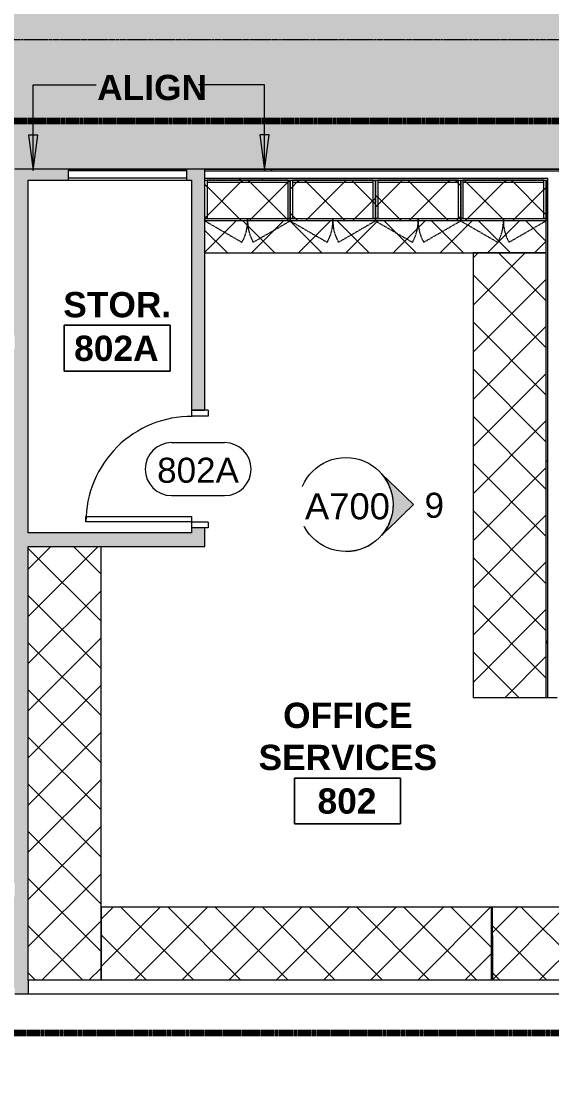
# Model space of a CAD drawing. Header units: inches. Extents: x -203 to 2905, y -968 to 768.
# Drawn here: x 769.1 to 949.1, y 36.2 to 400.8 of the extents above; entities that cross this region are included whole.
import ezdxf

# ---------------------------------------------------------------- set-up
doc = ezdxf.new("R2010")
doc.units = ezdxf.units.IN
doc.header["$MEASUREMENT"] = 0
for name, pattern in [('Dash Dot 3_16_', [0.3125, 0.1875, -0.0625, 0, -0.0625]), ('Dash_2_', [0.25, 0.125, -0.125]), ('Grid Line 1_2_', [0.875, 0.5, -0.125, 0.125, -0.125]), ('Hidden', [0.28125, 0.1875, -0.09375]), ('Hidden 1_8_', [0.1875, 0.125, -0.0625])]:
    doc.linetypes.add(name, pattern=pattern)
for name, color, linetype, lineweight in [('A-ANNO-SYMB', 150, 'Continuous', 9), ('A-AREA-IDEN', 2, 'Continuous', 9), ('A-DETL-GENF', 92, 'Continuous', 9), ('A-DETL-HDLN', 90, 'Hidden 1_8_', 9), ('A-DETL-THIN', 151, 'Continuous', 9), ('A-DOOR', 31, 'Continuous', 13), ('A-DOOR-FRAM', 31, 'Continuous', 20), ('A-DOOR-IDEN', 31, 'Continuous', 9), ('A-WALL', 113, 'Continuous', 13), ('A-WALL-PATT', 111, 'Continuous', 13), ('G-ANNO-SYMB', 111, 'Continuous', 9), ('G-ANNO-TEXT', 231, 'Continuous', 9), ('I-WALL', 2, 'Continuous', 13), ('Q-CASE', 31, 'Continuous', 13), ('Q-CASE-HDLN', 31, 'Dash_2_', 9), ('S-GRID', 1, 'Continuous', 9)]:
    doc.layers.add(name, color=color, linetype=linetype, lineweight=lineweight)
doc.styles.add('Arial', font='arial.ttf', dxfattribs={"height": 8.851796})
doc.styles.add('Swis721 Lt BT_1', font='swissl.ttf', dxfattribs={"height": 8.514638})
doc.styles.add('Swis721 Lt BT_B', font='', dxfattribs={"height": 8.583975})
doc.styles.get('Swis721 Lt BT_B').set_extended_font_data('Swis721 Lt BT', bold=True)
pattern_1 = [(0, (0, 0), (30.72, 7.68), [1.267, -21.773, 1.267, -21.773, -122.88]), (0, (0, 0), (30.72, 7.68), [-46.08, 1.267, -44.813, 1.267, -21.773, -53.76]), (0, (0, 0), (30.72, 7.68), [-115.2, 1.267, -14.093, 1.267, -37.133]), (120, (11.52, 3.84), (-22.011075, 22.7643), [1.267, -21.773, 1.267, -21.773, -122.88]), (120, (11.52, 3.84), (-22.011075, 22.7643), [-46.08, 1.267, -44.813, 1.267, -21.773, -53.76]), (120, (11.52, 3.84), (-22.011075, 22.7643), [-115.2, 1.267, -14.093, 1.267, -37.133]), (240, (15.36, 19.2), (-8.708925, -30.4443), [1.267, -21.773, 1.267, -21.773, -122.88]), (240, (15.36, 19.2), (-8.708925, -30.4443), [-46.08, 1.267, -44.813, 1.267, -21.773, -53.76]), (240, (15.36, 19.2), (-8.708925, -30.4443), [-115.2, 1.267, -14.093, 1.267, -37.133])]
pattern_2 = [(45, (-829.427, -349.28), (-8.01223, 8.01223), []), (135, (-829.427, -349.28), (-8.01223, -8.01223), [])]
pattern_3 = [(45, (-858.38, -349.28), (-8.01223, 8.01223), []), (135, (-858.38, -349.28), (-8.01223, -8.01223), [])]
pattern_4 = [(45, (-887.333, -349.28), (-8.01223, 8.01223), []), (135, (-887.333, -349.28), (-8.01223, -8.01223), [])]
pattern_5 = [(45, (-916.285, -349.28), (-8.01223, 8.01223), []), (135, (-916.285, -349.28), (-8.01223, -8.01223), [])]

# ---------------------------------------------------------------- blocks, each defined once
blk = doc.blocks.new('Single Flush - SOLIDFLUSH_ALUM_No Lites-5618896-LEVEL 8 CONSTRUCTION PLAN')
at = {"layer": 'A-DOOR', "lineweight": 20}
for p, q in [((16.15625, -2.3125), (17.90625, -2.3125)), ((16.15625, -38.125), (16.15625, -2.3125)), ((17.90625, -2.3125), (17.90625, -38.125)), ((17.90625, -38.125), (16.15625, -38.125))]:
    blk.add_line(p, q, dxfattribs=at)
at = {"layer": 'A-DOOR', "lineweight": 9}
blk.add_arc((17.90625, -2.3125), 35.8125, 179.5, 270, dxfattribs=at)
at = {"layer": 'A-DOOR-FRAM'}
for p, q in [((-20, 3.4375), (-20, -2.3125)), ((-20, 3.4375), (-18, 3.4375)), ((-18, 3.4375), (-18, -2.3125)), ((18.000004, 3.4375), (18.000004, -2.3125)), ((18.000004, 3.4375), (20.000004, 3.4375)), ((20.000004, 3.4375), (20.000004, -2.3125)), ((-20, -2.3125), (-18, -2.3125)), ((18.000004, -2.3125), (20.000004, -2.3125))]:
    blk.add_line(p, q, dxfattribs=at)
blk = doc.blocks.new('CW Benchtop_Casework - 30_h x24_75_d-5517126-LEVEL 8 CONSTRUCTION PLAN')
at = {"layer": 'Q-CASE', "lineweight": 9}
h = blk.add_hatch(dxfattribs=at)
h.set_pattern_fill('FP_14', color=256, style=0, pattern_type=2)
h.set_pattern_definition([(315, (-171.1, 947.233), (8.01223, 8.01223), []), (45, (-171.1, 947.233), (-8.01223, 8.01223), [])])
h.paths.add_polyline_path([(0, 18.62), (0.01, 0), (151.07, 0), (151.07, 24.75), (0, 24.75)], flags=0)
for p, q in [((151.07, 24.75), (0, 24.75)), ((0, 24.75), (0, 0)), ((151.07, 0), (151.07, 24.75))]:
    blk.add_line(p, q, dxfattribs=at)
blk = doc.blocks.new('CW Benchtop - 35_75_d x1_25_ x30_h-5262338-LEVEL 8 CONSTRUCTION PLAN')
at = {"layer": 'Q-CASE', "lineweight": 9}
h = blk.add_hatch(dxfattribs=at)
h.set_pattern_fill('FP_15', color=256, style=0, pattern_type=2)
h.set_pattern_definition([(45, (-831.423, -346.918), (-8.01223, 8.01223), []), (135, (-831.423, -346.918), (-8.01223, -8.01223), [])])
h.paths.add_polyline_path([(101.33, -24.75), (115.81, -24.75), (115.81, -13.88), (0, -13.88), (0, -24.75), (91.06, -24.75)], flags=0)
blk.add_line((0, -24.75), (115.81, -24.75), dxfattribs=at)
blk.add_line((0, -24.75), (115.81, -24.75), dxfattribs=at)
blk = doc.blocks.new('CW Benchtop - 35_75_d x1_5_ x36-5718560-LEVEL 8 CONSTRUCTION PLAN')
at = {"layer": 'Q-CASE', "lineweight": 9}
h = blk.add_hatch(dxfattribs=at)
h.set_pattern_fill('FP_18', color=256, style=0, pattern_type=2)
h.set_pattern_definition([(45, (-928.61, -99.855), (-8.01223, 8.01223), []), (135, (-928.61, -99.855), (-8.01223, -8.01223), [])])
h.paths.add_polyline_path([(59.03, -24.75), (95.03, -24.75), (95.03, -23), (131.03, -23), (131.03, -24.75), (154.5, -24.75), (154.5, 0), (0, 0), (0, -24.75), (23.03, -24.75), (23.03, -23), (59.03, -23), (59.03, -24.33)], flags=0)
for p, q in [((154.5, 0), (0, 0)), ((0, 0), (0, -24.75)), ((154.5, 0), (0, 0)), ((0, 0), (0, -24.75)), ((154.5, -24.75), (154.5, 0)), ((154.5, -24.75), (154.5, 0)), ((59.03, -24.75), (95.03, -24.75)), ((59.03, -24.75), (95.03, -24.75))]:
    blk.add_line(p, q, dxfattribs=at)
blk = doc.blocks.new('CW Benchtop_Casework - 30_h x24_75_d 2-5667703-LEVEL 8 CONSTRUCTION PLAN')
at = {"layer": 'Q-CASE', "lineweight": 9}
h = blk.add_hatch(dxfattribs=at)
h.set_pattern_fill('FP_22', color=256, style=0, pattern_type=2)
h.set_pattern_definition([(225, (929.11, 75.105), (8.01223, -8.01223), []), (315, (929.11, 75.105), (8.01223, 8.01223), [])])
h.paths.add_polyline_path([(132.94, 0), (0.5, 0), (0.5, -24.75), (132.94, -24.75), (132.94, -2.76)], flags=0)
for p, q in [((0, 0), (0, -24.75)), ((132.94, -24.75), (132.94, 0)), ((0, -24.75), (132.94, -24.75))]:
    blk.add_line(p, q, dxfattribs=at)
blk = doc.blocks.new('CW Benchtop_Casework - 30_h x24_75_d 2-5670130-LEVEL 8 CONSTRUCTION PLAN')
at = {"layer": 'Q-CASE', "lineweight": 9}
h = blk.add_hatch(dxfattribs=at)
h.set_pattern_fill('FP_23', color=256, style=0, pattern_type=2)
h.set_pattern_definition([(135, (222.432, -771.423), (-8.01223, -8.01223), []), (225, (222.432, -771.423), (8.01223, -8.01223), [])])
h.paths.add_polyline_path([(147.33, 0), (147.33, 24.75), (0, 24.75), (0, 0), (144.57, 0)], flags=0)
blk.add_line((147.33, 24.75), (0, 24.75), dxfattribs=at)
blk = doc.blocks.new('CW Cupbd Ohead - 23_5_h x 13 7_8_d - 2 Doors - 1 Shelf-5625443-LEVEL 8 CONSTRUCTION PLAN')
at = {"layer": 'Q-CASE', "lineweight": 9}
h = blk.add_hatch(dxfattribs=at)
h.set_pattern_fill('FP_32', color=256, style=0, pattern_type=2)
h.set_pattern_definition(pattern_2)
h.paths.add_polyline_path([(2.75, -15.45), (2.75, -2.36), (2, -2.36), (2, -15.45)], flags=0)
h = blk.add_hatch(dxfattribs=at)
h.set_pattern_fill('FP_32', color=256, style=0, pattern_type=2)
h.set_pattern_definition(pattern_2)
h.paths.add_polyline_path([(30.2, -3.11), (30.2, -2.36), (2.75, -2.36), (2.75, -3.11)], flags=0)
h = blk.add_hatch(dxfattribs=at)
h.set_pattern_fill('FP_32', color=256, style=0, pattern_type=2)
h.set_pattern_definition(pattern_2)
h.paths.add_polyline_path([(16.47, -15.45), (30.2, -15.45), (30.2, -3.11), (2.75, -3.11), (2.75, -15.45)], flags=0)
h = blk.add_hatch(dxfattribs=at)
h.set_pattern_fill('FP_32', color=256, style=0, pattern_type=2)
h.set_pattern_definition(pattern_2)
h.paths.add_polyline_path([(30.95, -15.45), (30.95, -2.36), (30.2, -2.36), (30.2, -15.45)], flags=0)
h = blk.add_hatch(dxfattribs=at)
h.set_pattern_fill('FP_32', color=256, style=0, pattern_type=2)
h.set_pattern_definition(pattern_2)
h.paths.add_polyline_path([(16.47, -16.24), (16.47, -15.45), (2, -15.45), (2, -16.24), (2.75, -16.24)], flags=0)
h = blk.add_hatch(dxfattribs=at)
h.set_pattern_fill('FP_32', color=256, style=0, pattern_type=2)
h.set_pattern_definition(pattern_2)
h.paths.add_polyline_path([(30.2, -16.24), (30.95, -16.24), (30.95, -15.45), (16.47, -15.45), (16.47, -16.24)], flags=0)
for p, q in [((2, -2.36), (2.75, -2.36)), ((2, -15.45), (2, -2.36)), ((2.75, -2.36), (2.75, -15.45)), ((30.2, -2.36), (2.75, -2.36)), ((2.75, -3.11), (30.2, -3.11)), ((30.2, -2.36), (30.95, -2.36)), ((30.2, -15.45), (30.2, -2.36)), ((30.95, -15.45), (30.95, -2.36)), ((2, -15.45), (16.47, -15.45)), ((2, -15.45), (2, -16.24)), ((2.75, -15.45), (2, -15.45)), ((16.47, -16.24), (2, -16.24)), ((16.47, -16.24), (16.47, -15.45)), ((16.47, -15.45), (30.95, -15.45)), ((16.47, -15.45), (16.47, -16.24)), ((30.95, -16.24), (16.47, -16.24)), ((30.95, -15.45), (30.2, -15.45)), ((30.95, -16.24), (30.95, -15.45))]:
    blk.add_line(p, q, dxfattribs=at)
at = {"layer": 'Q-CASE', "linetype": 'Hidden', "lineweight": 9}
for p, q in [((2, -16.24), (14.53, -23.48)), ((30.95, -16.24), (18.41, -23.48))]:
    blk.add_line(p, q, dxfattribs=at)
for centre, start, end in [((2, -16.24), 330, 0.5), ((30.95, -16.24), 179.5, 210)]:
    blk.add_arc(centre, 14.48, start, end, dxfattribs=at)
at = {"layer": 'Q-CASE-HDLN'}
for p, q in [((2, -16.24), (2, -2.36)), ((2, -2.36), (30.95, -2.36)), ((30.95, -2.36), (30.95, -16.24)), ((30.95, -16.24), (2, -16.24))]:
    blk.add_line(p, q, dxfattribs=at)
blk = doc.blocks.new('CW Cupbd Ohead - 23_5_h x 13 7_8_d - 2 Doors - 1 Shelf-V30-LEVEL 8 CONSTRUCTION PLAN')
at = {"layer": 'Q-CASE', "lineweight": 9}
h = blk.add_hatch(dxfattribs=at)
h.set_pattern_fill('FP_33', color=256, style=0, pattern_type=2)
h.set_pattern_definition(pattern_3)
h.paths.add_polyline_path([(2.75, -15.45), (2.75, -2.36), (2, -2.36), (2, -15.45)], flags=0)
h = blk.add_hatch(dxfattribs=at)
h.set_pattern_fill('FP_33', color=256, style=0, pattern_type=2)
h.set_pattern_definition(pattern_3)
h.paths.add_polyline_path([(30.2, -3.11), (30.2, -2.36), (2.75, -2.36), (2.75, -3.11)], flags=0)
h = blk.add_hatch(dxfattribs=at)
h.set_pattern_fill('FP_33', color=256, style=0, pattern_type=2)
h.set_pattern_definition(pattern_3)
h.paths.add_polyline_path([(16.47, -15.45), (30.2, -15.45), (30.2, -3.11), (2.75, -3.11), (2.75, -15.45)], flags=0)
h = blk.add_hatch(dxfattribs=at)
h.set_pattern_fill('FP_33', color=256, style=0, pattern_type=2)
h.set_pattern_definition(pattern_3)
h.paths.add_polyline_path([(30.95, -15.45), (30.95, -2.36), (30.2, -2.36), (30.2, -15.45)], flags=0)
h = blk.add_hatch(dxfattribs=at)
h.set_pattern_fill('FP_33', color=256, style=0, pattern_type=2)
h.set_pattern_definition(pattern_3)
h.paths.add_polyline_path([(2, -16.24), (16.47, -16.24), (16.47, -15.45), (2, -15.45)], flags=0)
h = blk.add_hatch(dxfattribs=at)
h.set_pattern_fill('FP_33', color=256, style=0, pattern_type=2)
h.set_pattern_definition(pattern_3)
h.paths.add_polyline_path([(30.95, -16.24), (30.95, -15.45), (16.47, -15.45), (16.47, -16.24), (30.2, -16.24)], flags=0)
for p, q in [((2, -2.36), (2.75, -2.36)), ((2, -15.45), (2, -2.36)), ((2.75, -2.36), (2.75, -15.45)), ((30.2, -2.36), (2.75, -2.36)), ((2.75, -3.11), (30.2, -3.11)), ((30.2, -2.36), (30.95, -2.36)), ((30.2, -15.45), (30.2, -2.36)), ((30.95, -15.45), (30.95, -2.36)), ((2, -15.45), (16.47, -15.45)), ((2, -15.45), (2, -16.24)), ((2.75, -15.45), (2, -15.45)), ((16.47, -16.24), (2, -16.24)), ((16.47, -16.24), (16.47, -15.45)), ((16.47, -15.45), (30.95, -15.45)), ((16.47, -15.45), (16.47, -16.24)), ((30.95, -16.24), (16.47, -16.24)), ((30.95, -15.45), (30.2, -15.45)), ((30.95, -16.24), (30.95, -15.45))]:
    blk.add_line(p, q, dxfattribs=at)
at = {"layer": 'Q-CASE', "linetype": 'Hidden', "lineweight": 9}
for p, q in [((2, -16.24), (14.53, -23.48)), ((30.95, -16.24), (18.41, -23.48))]:
    blk.add_line(p, q, dxfattribs=at)
for centre, start, end in [((2, -16.24), 330, 0.5), ((30.95, -16.24), 179.5, 210)]:
    blk.add_arc(centre, 14.48, start, end, dxfattribs=at)
at = {"layer": 'Q-CASE-HDLN'}
for p, q in [((2, -16.24), (2, -2.36)), ((2, -2.36), (30.95, -2.36)), ((30.95, -2.36), (30.95, -16.24)), ((30.95, -16.24), (2, -16.24))]:
    blk.add_line(p, q, dxfattribs=at)
blk = doc.blocks.new('CW Cupbd Ohead - 23_5_h x 13 7_8_d - 2 Doors - 1 Shelf-V31-LEVEL 8 CONSTRUCTION PLAN')
at = {"layer": 'Q-CASE', "lineweight": 9}
h = blk.add_hatch(dxfattribs=at)
h.set_pattern_fill('FP_34', color=256, style=0, pattern_type=2)
h.set_pattern_definition(pattern_4)
h.paths.add_polyline_path([(2.75, -15.45), (2.75, -2.36), (2, -2.36), (2, -15.45)], flags=0)
h = blk.add_hatch(dxfattribs=at)
h.set_pattern_fill('FP_34', color=256, style=0, pattern_type=2)
h.set_pattern_definition(pattern_4)
h.paths.add_polyline_path([(6.96, -3.11), (30.2, -3.11), (30.2, -2.36), (2.75, -2.36), (2.75, -3.11)], flags=0)
h = blk.add_hatch(dxfattribs=at)
h.set_pattern_fill('FP_34', color=256, style=0, pattern_type=2)
h.set_pattern_definition(pattern_4)
h.paths.add_polyline_path([(16.47, -15.45), (30.2, -15.45), (30.2, -3.11), (2.75, -3.11), (2.75, -15.45), (6.96, -15.45)], flags=0)
h = blk.add_hatch(dxfattribs=at)
h.set_pattern_fill('FP_34', color=256, style=0, pattern_type=2)
h.set_pattern_definition(pattern_4)
h.paths.add_polyline_path([(30.95, -15.45), (30.95, -2.36), (30.2, -2.36), (30.2, -15.45)], flags=0)
h = blk.add_hatch(dxfattribs=at)
h.set_pattern_fill('FP_34', color=256, style=0, pattern_type=2)
h.set_pattern_definition(pattern_4)
h.paths.add_polyline_path([(2, -16.24), (16.47, -16.24), (16.47, -15.45), (2, -15.45)], flags=0)
h = blk.add_hatch(dxfattribs=at)
h.set_pattern_fill('FP_34', color=256, style=0, pattern_type=2)
h.set_pattern_definition(pattern_4)
h.paths.add_polyline_path([(30.95, -16.24), (30.95, -15.45), (16.47, -15.45), (16.47, -16.24), (30.2, -16.24)], flags=0)
for p, q in [((2, -2.36), (2.75, -2.36)), ((2, -15.45), (2, -2.36)), ((2.75, -2.36), (2.75, -15.45)), ((30.2, -2.36), (2.75, -2.36)), ((2.75, -3.11), (30.2, -3.11)), ((30.2, -2.36), (30.95, -2.36)), ((30.2, -15.45), (30.2, -2.36)), ((30.95, -15.45), (30.95, -2.36)), ((2, -15.45), (16.47, -15.45)), ((2, -15.45), (2, -16.24)), ((2.75, -15.45), (2, -15.45)), ((16.47, -16.24), (2, -16.24)), ((16.47, -16.24), (16.47, -15.45)), ((16.47, -15.45), (30.95, -15.45)), ((16.47, -15.45), (16.47, -16.24)), ((30.95, -16.24), (16.47, -16.24)), ((30.95, -15.45), (30.2, -15.45)), ((30.95, -16.24), (30.95, -15.45))]:
    blk.add_line(p, q, dxfattribs=at)
at = {"layer": 'Q-CASE', "linetype": 'Hidden', "lineweight": 9}
for p, q in [((2, -16.24), (14.53, -23.48)), ((30.95, -16.24), (18.41, -23.48))]:
    blk.add_line(p, q, dxfattribs=at)
for centre, start, end in [((2, -16.24), 330, 0.5), ((30.95, -16.24), 179.5, 210)]:
    blk.add_arc(centre, 14.48, start, end, dxfattribs=at)
at = {"layer": 'Q-CASE-HDLN'}
for p, q in [((2, -16.24), (2, -2.36)), ((2, -2.36), (30.95, -2.36)), ((30.95, -2.36), (30.95, -16.24)), ((30.95, -16.24), (2, -16.24))]:
    blk.add_line(p, q, dxfattribs=at)
blk = doc.blocks.new('CW Cupbd Ohead - 23_5_h x 13 7_8_d - 2 Doors - 1 Shelf-V32-LEVEL 8 CONSTRUCTION PLAN')
at = {"layer": 'Q-CASE', "lineweight": 9}
h = blk.add_hatch(dxfattribs=at)
h.set_pattern_fill('FP_35', color=256, style=0, pattern_type=2)
h.set_pattern_definition(pattern_5)
h.paths.add_polyline_path([(2.75, -15.45), (2.75, -2.36), (2, -2.36), (2, -15.45)], flags=0)
h = blk.add_hatch(dxfattribs=at)
h.set_pattern_fill('FP_35', color=256, style=0, pattern_type=2)
h.set_pattern_definition(pattern_5)
h.paths.add_polyline_path([(6.2, -3.11), (30.2, -3.11), (30.2, -2.36), (2.75, -2.36), (2.75, -3.11)], flags=0)
h = blk.add_hatch(dxfattribs=at)
h.set_pattern_fill('FP_35', color=256, style=0, pattern_type=2)
h.set_pattern_definition(pattern_5)
h.paths.add_polyline_path([(16.47, -15.45), (30.2, -15.45), (30.2, -3.11), (2.75, -3.11), (2.75, -15.45), (6.2, -15.45)], flags=0)
h = blk.add_hatch(dxfattribs=at)
h.set_pattern_fill('FP_35', color=256, style=0, pattern_type=2)
h.set_pattern_definition(pattern_5)
h.paths.add_polyline_path([(30.95, -15.45), (30.95, -2.36), (30.2, -2.36), (30.2, -15.45)], flags=0)
h = blk.add_hatch(dxfattribs=at)
h.set_pattern_fill('FP_35', color=256, style=0, pattern_type=2)
h.set_pattern_definition(pattern_5)
h.paths.add_polyline_path([(2, -16.24), (16.47, -16.24), (16.47, -15.45), (2, -15.45)], flags=0)
h = blk.add_hatch(dxfattribs=at)
h.set_pattern_fill('FP_35', color=256, style=0, pattern_type=2)
h.set_pattern_definition(pattern_5)
h.paths.add_polyline_path([(30.95, -16.24), (30.95, -15.45), (16.47, -15.45), (16.47, -16.24), (30.2, -16.24)], flags=0)
for p, q in [((2, -2.36), (2.75, -2.36)), ((2, -15.45), (2, -2.36)), ((2.75, -2.36), (2.75, -15.45)), ((30.2, -2.36), (2.75, -2.36)), ((2.75, -3.11), (30.2, -3.11)), ((30.2, -2.36), (30.95, -2.36)), ((30.2, -15.45), (30.2, -2.36)), ((30.95, -15.45), (30.95, -2.36)), ((2, -15.45), (16.47, -15.45)), ((2, -15.45), (2, -16.24)), ((2.75, -15.45), (2, -15.45)), ((16.47, -16.24), (2, -16.24)), ((16.47, -16.24), (16.47, -15.45)), ((16.47, -15.45), (30.95, -15.45)), ((16.47, -15.45), (16.47, -16.24)), ((30.95, -16.24), (16.47, -16.24)), ((30.95, -15.45), (30.2, -15.45)), ((30.95, -16.24), (30.95, -15.45))]:
    blk.add_line(p, q, dxfattribs=at)
at = {"layer": 'Q-CASE', "linetype": 'Hidden', "lineweight": 9}
for p, q in [((2, -16.24), (14.53, -23.48)), ((30.95, -16.24), (18.41, -23.48))]:
    blk.add_line(p, q, dxfattribs=at)
for centre, start, end in [((2, -16.24), 330, 0.5), ((30.95, -16.24), 179.5, 210)]:
    blk.add_arc(centre, 14.48, start, end, dxfattribs=at)
at = {"layer": 'Q-CASE-HDLN'}
for p, q in [((2, -16.24), (2, -2.36)), ((2, -2.36), (30.95, -2.36)), ((30.95, -2.36), (30.95, -16.24)), ((30.95, -16.24), (2, -16.24))]:
    blk.add_line(p, q, dxfattribs=at)
blk = doc.blocks.new('Room Tag - Room Name and Number-3379422-LEVEL 8 CONSTRUCTION PLAN')
at = {"layer": 'A-AREA-IDEN'}
for p, q in [((-0.1881, -0.1636), (-0.1881, -0.0018)), ((-0.1881, -0.0018), (0.1869, -0.0018)), ((0.1869, -0.0018), (-0.1881, -0.0018)), ((-0.1881, -0.0018), (-0.1881, -0.1636)), ((0.1869, -0.0018), (0.1869, -0.1636)), ((0.1869, -0.1636), (0.1869, -0.0018)), ((0.1869, -0.1636), (-0.1881, -0.1636)), ((-0.1881, -0.1636), (0.1869, -0.1636))]:
    blk.add_line(p, q, dxfattribs=at)
blk = doc.blocks.new('Elevation - Filled Arrow 2-347888-LEVEL 8 CONSTRUCTION PLAN')
at = {"layer": 'G-ANNO-SYMB'}
blk.add_circle((0, 0), 0.1664, dxfattribs=at)
blk = doc.blocks.new('Door Tag - Door Tag-41184-LEVEL 8 CONSTRUCTION PLAN')
at = {"layer": 'A-DOOR-IDEN'}
for p, q in [((-0.09375, 0.09375), (0.09375, 0.09375)), ((-0.09375, -0.09375), (0.09375, -0.09375))]:
    blk.add_line(p, q, dxfattribs=at)
for centre, start, end in [((-0.09375, 0), 90, 270), ((0.09375, 0), 270, 90)]:
    blk.add_arc(centre, 0.09375, start, end, dxfattribs=at)
blk = doc.blocks.new('Elevation - Filled Arrow-151867-LEVEL 8 CONSTRUCTION PLAN')
at = {"layer": 'G-ANNO-SYMB'}
h = blk.add_hatch(color=256, dxfattribs=at)
edge = h.paths.add_edge_path(flags=0)
edge.add_line((0, 0.2393), (0.1103, 0.1247))
edge.add_arc((-0.0002, -0.0002), 0.1667, 48.498, 130.5571)
edge.add_line((-0.1085, 0.1265), (0, 0.2393))
for p, q in [((0, 0.2393), (-0.1085, 0.1265)), ((-0.1084, 0.1266), (0, 0.2393)), ((0, 0.2393), (-0.1084, 0.1266)), ((0, 0.2393), (0.11, 0.1249)), ((0.1103, 0.1247), (0, 0.2393))]:
    blk.add_line(p, q, dxfattribs=at)
blk.add_arc((-0.0002, -0.0002), 0.1667, 48.498, 130.5571, dxfattribs=at)
blk.add_ellipse((-0.0002, -0.0001), major_axis=(-0.1667, 0), ratio=0.999376, start_param=3.141593, end_param=6.283185, dxfattribs=at)

msp = doc.modelspace()

# ---------------------------------------------------------------- hatches: boundary and pattern name
at = {"layer": 'A-DETL-GENF'}
h = msp.add_hatch(color=9, dxfattribs=at)
h.paths.add_polyline_path([(131.76, -847.99), (290.74, -780.5), (227.71, -632.01), (203.3, -642.37), (194.97, -622.75), (199.23, -620.94), (205.75, -636.3), (297.88, -597.2), (299.68, -601.45), (231.97, -630.2), (295, -778.69), (401.08, -733.65), (338.06, -585.16), (336.5, -585.82), (334.7, -581.57), (419.28, -545.66), (421.09, -549.92), (342.31, -583.36), (405.34, -731.84), (515.31, -685.15), (511.69, -685.15), (511.69, -619.4), (491.89, -619.4), (491.89, -612.4), (492.01, -612.4), (492.01, -532.94), (471.73, -532.94), (471.73, -528.42), (457.91, -534.29), (456.1, -530.03), (470.83, -523.78), (471.73, -525.91), (471.73, -508.94), (495.73, -508.94), (495.73, -510.53), (555.67, -510.53), (555.67, -394.75), (560.67, -394.75), (560.67, -437.31), (560.17, -437.31), (560.17, -441.94), (560.67, -441.94), (560.67, -498.09), (620.88, -498.09), (620.88, -477.65), (625.88, -477.65), (625.88, -500.46), (758.51, -500.46), (758.46, -433.94), (754.23, -433.94), (754.23, -433.44), (758.51, -433.44), (758.51, -376.94), (697.48, -376.94), (697.48, -433.44), (721.73, -433.44), (721.73, -433.94), (693.48, -433.94), (693.48, -433.44), (696.98, -433.43), (696.98, -376.94), (661.48, -376.94), (661.48, -433.44), (660.98, -433.44), (660.98, -376.94), (625.46, -376.94), (625.46, -433.44), (624.19, -433.44), (624.19, -433.94), (625.46, -433.94), (625.46, -441.94), (600.17, -441.94), (600.17, -437.31), (620.83, -437.31), (620.83, -304.37), (601.17, -304.37), (601.17, -299.75), (634.61, -299.75), (634.61, -357.01), (665.48, -357.01), (665.48, -344.95), (665.98, -344.95), (665.98, -357.01), (696.98, -357.01), (696.98, -299.95), (699.23, -299.95), (699.23, -300.45), (697.48, -300.45), (697.48, -357.01), (733.48, -357.01), (733.48, -300.45), (731.73, -300.45), (731.73, -299.95), (757.71, -299.95), (757.71, -300.45), (733.98, -300.45), (733.98, -357.01), (793.96, -357.01), (793.96, -300.45), (790.21, -300.45), (790.21, -299.95), (793.96, -299.95), (793.96, -230.99), (634.98, -230.99), (634.98, -254.99), (560.67, -254.98), (560.67, -299.75), (561.17, -299.75), (561.17, -304.37), (560.67, -304.37), (560.67, -346.75), (555.67, -346.75), (555.67, -249.98), (564.59, -249.98), (564.59, -200.84), (575.84, -200.84), (575.84, -243.74), (630.36, -243.74), (630.36, -224.99), (674.86, -224.99), (674.86, -160.84), (555.74, -160.84), (555.74, 72.48), (430.42, 72.48), (430.42, 109.37), (435.05, 109.37), (435.05, 77.11), (557.42, 77.11), (557.42, 182.43), (528.42, 182.43), (528.42, 187.24), (533.05, 187.24), (533.05, 187.06), (557.42, 187.06), (557.42, 226.43), (533.05, 226.43), (533.05, 226.24), (528.42, 226.24), (528.42, 226.43), (396.05, 226.43), (396.05, 151.06), (436.94, 151.06), (436.94, 146.43), (354.94, 146.43), (354.94, 151.06), (378.94, 151.06), (378.94, 226.43), (229.67, 226.43), (229.67, 187.33), (265.36, 187.33), (265.36, 182.71), (229.67, 182.71), (229.67, 77.11), (354.94, 77.11), (354.94, 109.37), (359.57, 109.37), (359.57, 72.48), (108.25, 72.48), (108.25, 129.02), (112.87, 129.02), (112.87, 77.11), (225.04, 77.11), (225.04, 176.71), (112.87, 176.71), (112.87, 169.02), (108.25, 169.02), (108.25, 181.33), (225.04, 181.33), (225.04, 348.74), (107.25, 348.74), (107.25, 353.37), (229.67, 353.37), (229.67, 231.06), (557.42, 231.06), (557.42, 353.37), (589.73, 353.37), (589.73, 348.74), (562.05, 348.74), (562.05, 231.06), (589.73, 231.06), (589.73, 226.43), (562.05, 226.43), (562.05, 77.11), (590.73, 77.11), (590.73, 72.48), (766.8, 72.48), (766.8, 103.43), (726.05, 103.43), (726.05, 294.15), (766.8, 294.15), (766.8, 350.67), (1166.99, 350.67), (1166.99, 227.06), (1492.42, 227.06), (1492.42, 347.74), (1553.42, 347.74), (1553.42, 351.59), (1718.67, 351.59), (1718.67, 360.59), (1723.3, 360.59), (1723.3, 351.59), (1910.23, 351.59), (1910.23, 580.43), (-120.35, 580.43), (-120.35, 406.96), (48.71, 406.96), (48.71, 428.91), (66.73, 428.91), (66.73, 424.29), (53.33, 424.29), (53.33, 330.65), (48.71, 330.65), (48.71, 402.34), (-120.35, 402.34), (-120.35, 286.96), (48.71, 286.96), (48.71, 290.65), (53.33, 290.65), (53.33, 280.65), (48.71, 280.65), (48.71, 282.34), (-120.35, 282.34), (-120.35, 166.96), (48.71, 166.96), (48.71, 240.65), (53.33, 240.65), (53.33, 160.65), (48.71, 160.65), (48.71, 162.34), (-120.35, 162.34), (-120.35, 0.55), (-80.76, 0.55), (-80.76, -14.04), (48.71, -14.04), (48.71, 120.65), (53.33, 120.65), (53.33, -25.35), (48.71, -25.35), (48.71, -18.66), (-80.76, -18.66), (-80.76, -30.95), (-120.35, -30.95), (-120.35, -193.04), (48.71, -193.04), (48.71, -65.35), (53.33, -65.35), (53.33, -220.93), (67.88, -255.19), (63.62, -257), (48.71, -221.87), (48.71, -197.66), (-120.35, -197.66), (-120.35, -254.17), (-74.95, -361.1), (79.91, -295.37), (79.25, -293.82), (83.5, -292.01), (138.94, -422.62), (134.69, -424.43), (81.71, -299.63), (-73.15, -365.36), (42.29, -637.25), (197.13, -571.52), (169.07, -505.43), (173.33, -503.62), (203.19, -573.97), (182.94, -582.57), (183.6, -584.12), (179.34, -585.93), (178.68, -584.37), (44.1, -641.5), (118.32, -816.32)], flags=0)
h.paths.add_polyline_path([(225.76, -805.76), (216.38, -783.67), (238.47, -774.29), (247.85, -796.38), (227.71, -804.93)], flags=0)
h.paths.add_polyline_path([(446.67, -711.97), (437.29, -689.88), (459.38, -680.5), (468.76, -702.59), (455.33, -708.29)], flags=0)
h.paths.add_polyline_path([(516.31, -684.73), (893.34, -524.65), (963.74, -524.65), (963.74, -523.31), (943.94, -523.31), (943.94, -499.31), (963.74, -499.31), (963.74, -496.94), (968.74, -496.94), (968.74, -456.94), (963.74, -456.94), (963.74, -457.44), (946.48, -457.44), (946.48, -308.86), (799.96, -308.86), (799.96, -363.01), (764.51, -363.01), (764.51, -516.53), (744.73, -516.53), (744.73, -518.83), (942.73, -518.83), (942.73, -523.83), (744.73, -523.83), (744.73, -532.94), (725.26, -532.94), (725.26, -561.42), (744.73, -561.42), (744.73, -585.42), (725.26, -585.42), (725.26, -591.53), (659.62, -619.4), (590.81, -619.4), (590.81, -647.06), (516.73, -647.06), (516.73, -643.56), (587.31, -643.56), (587.31, -619.4), (516.31, -619.4), (516.31, -647.06)], flags=0)
h.paths.add_polyline_path([(658.19, -612.4), (718.26, -586.9), (718.26, -516.53), (499.01, -516.53), (499.01, -612.4), (641.71, -612.4)], flags=0)
h.paths.add_polyline_path([(266.06, -553.39), (246.27, -506.73), (353.03, -461.4), (225.02, -159.89), (118.32, -205.4), (108.68, -182.71), (108.68, -35.66), (108.25, -35.66), (108.25, 5.05), (112.87, 5.05), (112.87, -31.04), (203.26, -31.04), (203.26, 5.05), (260.18, 5.05), (261.13, 4.11), (257.73, 4.11), (257.73, 0.96), (258.26, 0.43), (250.87, 0.43), (250.87, -35.66), (237.05, -35.66), (237.05, -149.24), (363.42, -149.24), (363.42, -0.52), (297.73, -0.52), (297.73, 4.11), (495.73, 4.11), (495.73, -81.52), (491.11, -81.52), (491.11, -0.52), (368.05, -0.52), (368.05, -149.24), (491.11, -149.24), (491.11, -121.52), (495.73, -121.52), (495.73, -271.65), (491.11, -271.65), (491.11, -229.94), (467.11, -229.94), (467.11, -196.21), (491.11, -196.21), (491.11, -153.87), (237.05, -153.87), (237.05, -179.26), (294.82, -315.34), (491.11, -315.34), (491.11, -311.65), (495.73, -311.65), (495.73, -455.18), (418.47, -487.97), (416.67, -483.71), (491.11, -452.12), (491.11, -319.96), (296.78, -319.96), (374, -501.83), (379.85, -499.34), (381.65, -503.6), (372.58, -507.45), (361.98, -482.48), (304.78, -506.77), (315.23, -531.4), (266.31, -553.28)], flags=0)
h.paths.add_polyline_path([(266.31, -548.22), (309.2, -529.03), (293.38, -491.75), (250.13, -510.11), (250.18, -510.21), (271.83, -501.02), (281.21, -523.11), (259.56, -532.3), (266.06, -547.64)], flags=0)
h.paths.add_polyline_path([(3.31, -538.98), (3.31, -538.98), (-6.07, -516.89), (16.02, -507.51), (25.4, -529.6), (5.12, -538.21)], flags=0)
h.paths.add_polyline_path([(27.39, -520.28), (25.5, -516.06), (150.98, -462.8), (150.32, -461.25), (154.57, -459.44), (157.7, -466.8), (153.44, -468.61), (152.78, -467.06), (30.58, -518.93)], flags=0)
h.paths.add_polyline_path([(744.73, -510.53), (758.51, -510.53), (758.51, -505.09), (560.67, -505.09), (560.67, -510.53), (720.73, -510.53), (720.73, -508.94), (744.73, -508.94)], flags=0)
h.paths.add_polyline_path([(302.97, -502.51), (360.17, -478.23), (354.84, -465.66), (297.64, -489.95), (302.68, -501.83)], flags=0)
h.paths.add_polyline_path([(951.48, -452.44), (963.74, -452.44), (963.74, -308.86), (951.48, -308.86), (951.48, -365.18)], flags=0)
h.paths.add_polyline_path([(660.98, -433.94), (656.69, -433.94), (656.69, -433.44), (660.98, -433.44)], flags=0)
h.paths.add_polyline_path([(661.48, -370.94), (758.51, -370.94), (758.51, -363.01), (625.46, -363.01), (625.46, -370.94), (660.98, -370.94)], flags=0)
h.paths.add_polyline_path([(626.43, -357.01), (631.11, -357.01), (631.11, -304.37), (625.46, -304.37), (625.46, -357.01)], flags=0)
h.paths.add_polyline_path([(967.22, -347.36), (968.74, -347.36), (968.74, -342.74), (967.22, -342.74)], flags=0)
h.paths.add_polyline_path([(799.96, -303.86), (963.74, -303.86), (963.74, -267.34), (968.74, -267.34), (968.7, -227.34), (965.73, -227.33), (965.73, -224.72), (769.74, -224.72), (769.74, -224.99), (799.96, -224.99), (799.96, -300.45)], flags=0)
h.paths.add_polyline_path([(700.76, -224.99), (766.24, -224.99), (766.24, -205.94), (679.48, -205.94), (679.48, -224.99)], flags=0)
h.paths.add_polyline_path([(965.73, -222.33), (968.13, -222.33), (968.13, -204.94), (965.44, -204.94), (965.44, -199.94), (988.73, -199.94), (988.73, -161.74), (993.73, -161.74), (993.73, -121.74), (988.73, -121.74), (988.73, -121.34), (980.11, -121.34), (980.11, -122.59), (769.74, -122.59), (769.74, -217.72), (965.73, -217.72)], flags=0)
h.paths.add_polyline_path([(488.71, -201.31), (491.11, -201.31), (491.11, -200.83), (471.73, -200.83), (471.73, -201.31), (484.32, -201.31)], flags=0)
h.paths.add_polyline_path([(679.48, -201.31), (766.24, -201.31), (766.24, -119.34), (679.48, -119.34), (679.48, -191.89)], flags=0)
h.paths.add_polyline_path([(232.42, -168.37), (232.42, -156.73), (228.24, -158.51), (228.99, -160.28)], flags=0)
h.paths.add_polyline_path([(650.53, -146.84), (668.23, -146.84), (668.23, -111.34), (771.73, -111.34), (771.73, -24.34), (569.74, -24.34), (569.74, -146.84), (584.66, -146.84)], flags=0)
h.paths.add_polyline_path([(969.64, -111.34), (979.73, -111.34), (979.73, -24.34), (776.36, -24.34), (776.36, -111.34), (968.74, -111.34)], flags=0)
h.paths.add_polyline_path([(207.88, -31.04), (232.42, -31.04), (232.38, -29.34), (220.73, -29.34), (220.73, -1.34), (246.25, -1.34), (246.25, 0.43), (207.88, 0.43), (207.88, -29.34)], flags=0)
h.paths.add_polyline_path([(237.05, -31.04), (246.25, -31.04), (246.25, -29.34), (237.05, -29.34)], flags=0)
h.paths.add_polyline_path([(-117.75, -27.45), (-84.26, -27.45), (-84.26, -27.34), (-117.75, -27.34), (-117.75, -2.95), (-120.35, -2.95), (-120.35, -27.45)], flags=0)
h.paths.add_polyline_path([(928.61, -16.34), (950.73, -16.34), (950.73, 0.66), (908.73, 0.66), (908.73, -16.34)], flags=0)
h.paths.add_polyline_path([(638.73, -16.34), (638.73, 0.66), (596.73, 0.66), (596.73, -16.34)], flags=0)
h.paths.add_polyline_path([(742.73, -16.34), (742.73, 0.66), (700.73, 0.66), (700.73, -16.34), (739.48, -16.34)], flags=0)
h.paths.add_polyline_path([(804.73, -16.34), (846.73, -16.34), (846.73, 0.66), (804.73, 0.66), (804.73, -13.82)], flags=0)
h.paths.add_polyline_path([(1413.05, 74.23), (1473.05, 74.23), (1473.05, 222.43), (1334.05, 222.4), (1334.05, 99.48), (1413.05, 99.48), (1413.05, 75.11)], flags=0)
h.paths.add_polyline_path([(1167.42, 75.11), (1227.42, 75.11), (1227.42, 99.48), (1329.42, 99.48), (1329.42, 222.43), (1167.42, 222.43), (1167.42, 77.87)], flags=0)
h.paths.add_polyline_path([(662.07, 103.43), (648.8, 103.43), (648.8, 294.15), (667.05, 294.15), (667.05, 103.43), (662.42, 103.43)], flags=0)
h.paths.add_polyline_path([(766.04, 108.06), (766.8, 108.06), (766.8, 289.52), (730.67, 289.52), (730.67, 108.06), (739.48, 108.06)], flags=0)
h.paths.add_polyline_path([(662.42, 108.06), (662.42, 289.52), (653.42, 289.52), (653.42, 108.06), (662.07, 108.06)], flags=0)
h.paths.add_polyline_path([(383.57, 151.06), (391.42, 151.06), (391.42, 226.43), (383.57, 226.43), (383.57, 201.83)], flags=0)
h.paths.add_polyline_path([(1723.3, 400.59), (1718.67, 400.59), (1718.67, 419.29), (1716.73, 419.29), (1716.73, 423.91), (1718.67, 423.91), (1718.67, 580.15), (1723.3, 580.15), (1723.3, 419.29)], flags=0)
h.paths.add_polyline_path([(1612.42, 409.29), (1609.73, 409.29), (1609.73, 413.91), (1612.42, 413.91), (1612.42, 580.15), (1617.05, 580.15), (1617.05, 413.91), (1663.42, 413.91), (1663.42, 423.91), (1676.73, 423.91), (1676.73, 419.29), (1668.05, 419.29), (1668.05, 409.29), (1617.05, 409.29)], flags=0)
h.paths.add_polyline_path([(1513.57, 409.29), (1422.73, 409.29), (1422.73, 413.91), (1492.42, 413.91), (1492.42, 580.15), (1497.05, 580.15), (1497.05, 413.91), (1569.73, 413.91), (1569.73, 409.29), (1553.42, 409.29)], flags=0)
h.paths.add_polyline_path([(1372.42, 409.29), (1301.73, 409.29), (1301.73, 413.91), (1372.42, 413.91), (1372.42, 580.15), (1377.05, 580.15), (1377.05, 413.91), (1382.73, 413.91), (1382.73, 409.29), (1377.05, 409.29)], flags=0)
h.paths.add_polyline_path([(1257.05, 409.29), (1249.73, 409.29), (1249.73, 413.91), (1252.42, 413.91), (1252.42, 548.65), (1257.05, 548.65), (1257.05, 413.91), (1261.73, 413.91), (1261.73, 409.29)], flags=0)
h.paths.add_polyline_path([(1058.52, 409.29), (1006.11, 409.29), (1006.11, 413.91), (1132.42, 413.91), (1132.42, 580.15), (1137.05, 580.15), (1137.05, 413.91), (1209.73, 413.91), (1209.73, 409.29), (1132.42, 409.29)], flags=0)
h.paths.add_polyline_path([(894.3, 409.29), (826.11, 409.29), (826.11, 413.91), (830.8, 413.91), (830.8, 580.15), (835.42, 580.15), (835.42, 413.91), (909.11, 413.91), (909.11, 409.29)], flags=0)
h.paths.add_polyline_path([(966.11, 409.29), (949.11, 409.29), (949.11, 413.91), (956.8, 413.91), (956.8, 548.65), (961.42, 548.65), (961.42, 413.91), (966.11, 413.91), (966.11, 410.15)], flags=0)
h.paths.add_polyline_path([(562.05, 409.29), (521.73, 409.29), (521.73, 413.91), (652.42, 413.91), (652.42, 580.15), (657.05, 580.15), (657.05, 413.91), (786.11, 413.91), (786.11, 409.29), (562.42, 409.29)], flags=0)
h.paths.add_polyline_path([(481.73, 409.29), (465.73, 409.29), (465.73, 413.91), (472.42, 413.91), (472.42, 580.15), (477.05, 580.15), (477.05, 413.91), (481.73, 413.91)], flags=0)
h.paths.add_polyline_path([(352.42, 409.29), (279.73, 409.29), (279.73, 413.91), (352.42, 413.91), (352.42, 580.15), (357.05, 580.15), (357.05, 413.91), (425.73, 413.91), (425.73, 409.29), (357.05, 409.29)], flags=0)
h.paths.add_polyline_path([(237.05, 409.29), (225.73, 409.29), (225.73, 413.91), (232.42, 413.91), (232.42, 550.9), (237.05, 550.9), (237.05, 413.91), (239.73, 413.91), (239.73, 409.29)], flags=0)
h.paths.add_polyline_path([(185.73, 409.29), (112.42, 409.29), (112.42, 424.29), (106.73, 424.29), (106.73, 428.91), (112.42, 428.91), (112.42, 580.15), (117.05, 580.15), (117.05, 413.91), (185.73, 413.91)], flags=0)
h.paths.add_polyline_path([(222.73, 491.58), (222.73, 577.15), (246.73, 577.15), (246.73, 553.15), (222.73, 553.15)], flags=0)
h.paths.add_polyline_path([(1557.17, 553.15), (1542.73, 553.15), (1542.73, 577.15), (1566.73, 577.15), (1566.73, 553.15)], flags=0)
h.paths.add_polyline_path([(1242.73, 553.15), (1242.73, 577.15), (1266.73, 577.15), (1266.73, 553.15), (1249.73, 553.15)], flags=0)
h.paths.add_polyline_path([(942.73, 553.15), (942.73, 577.15), (966.73, 577.15), (966.73, 553.15), (956.8, 553.15)], flags=0)
h.paths.add_polyline_path([(596.73, 553.15), (596.73, 577.15), (620.73, 577.15), (620.73, 553.15)], flags=0)
h.paths.add_polyline_path([(-39.27, 553.15), (-39.27, 577.15), (-15.27, 577.15), (-15.27, 553.15)], flags=0)
at = {"layer": 'A-WALL-PATT', "lineweight": 9}
for points in [[(766.8, 70.48), (771.42, 70.48), (771.42, 350.67), (766.8, 350.67), (766.8, 72.79)], [(796.17, 222.43), (826.8, 222.43), (826.8, 227.06), (771.42, 227.06), (771.42, 222.43)]]:
    msp.add_hatch(color=7, dxfattribs=at).paths.add_polyline_path(points, flags=0)
h = msp.add_hatch(color=7, dxfattribs=at)
h.paths.add_polyline_path([(771.42, 346.92), (785.11, 346.92), (785.11, 350.67), (771.42, 350.67)], flags=0)
h.paths.add_polyline_path([(826.8, 346.92), (826.8, 350.67), (825.11, 350.67), (825.11, 346.92)], flags=0)
h = msp.add_hatch(dxfattribs=at)
h.set_pattern_fill('FP_1', color=256, style=0, pattern_type=2)
h.set_pattern_definition(pattern_1)
h.paths.add_polyline_path([(786.11, 350.04), (825.11, 350.04), (825.11, 350.67), (785.11, 350.67), (785.11, 350.04)], flags=0)
h = msp.add_hatch(color=7, dxfattribs=at)
h.paths.add_polyline_path([(826.8, 222.43), (831.42, 222.43), (831.42, 228.74), (826.8, 228.74), (826.8, 227.06)], flags=0)
h.paths.add_polyline_path([(826.8, 268.74), (831.42, 268.74), (831.42, 350.67), (826.8, 350.67), (826.8, 299.39)], flags=0)
h = msp.add_hatch(dxfattribs=at)
h.set_pattern_fill('FP_1', color=256, style=0, pattern_type=2)
h.set_pattern_definition(pattern_1)
h.paths.add_polyline_path([(1163.42, 350.04), (1165.92, 350.04), (1165.92, 350.67), (831.42, 350.67), (831.42, 350.04), (1162.8, 350.04)], flags=0)
h = msp.add_hatch(dxfattribs=at)
h.set_pattern_fill('FP_1', color=256, style=0, pattern_type=2)
h.set_pattern_definition(pattern_1)
h.paths.add_polyline_path([(786.11, 346.92), (825.11, 346.92), (825.11, 347.54), (785.11, 347.54), (785.11, 346.92)], flags=0)
h = msp.add_hatch(dxfattribs=at)
h.set_pattern_fill('FP_1', color=256, style=0, pattern_type=2)
h.set_pattern_definition(pattern_1)
h.paths.add_polyline_path([(947.23, 346.92), (947.86, 346.92), (947.86, 347.54), (831.42, 347.54), (831.42, 346.92), (946.48, 346.92)], flags=0)
h.paths.add_polyline_path([(950.36, 346.92), (1162.8, 346.92), (1162.8, 347.54), (950.36, 347.54), (950.36, 347.49)], flags=0)
h = msp.add_hatch(dxfattribs=at)
h.set_pattern_fill('FP_1', color=256, style=0, pattern_type=2)
h.set_pattern_definition(pattern_1)
h.paths.add_polyline_path([(947.86, 171.11), (947.86, 346.92), (947.23, 346.92), (947.23, 171.11)], flags=0)
at = {"layer": 'G-ANNO-TEXT'}
for points in [[(773.06, 350.2), (774.64, 362.2), (771.48, 362.2)], [(851.64, 350.33), (853.22, 362.33), (850.06, 362.33)]]:
    msp.add_hatch(color=7, dxfattribs=at).paths.add_polyline_path(points, flags=0)

# ---------------------------------------------------------------- linework, layer by layer
at = {"layer": 'A-ANNO-SYMB', "linetype": 'Dash Dot 3_16_', "lineweight": 90}
for p, q in [((1163.07, 366.96), (763.54, 366.96)), ((763.54, 57.16), (1163.07, 57.16))]:
    msp.add_line(p, q, dxfattribs=at)
at = {"layer": 'A-DETL-HDLN'}
msp.add_line((929.11, 90.33), (929.11, 75.11), dxfattribs=at)
at = {"layer": 'A-DETL-THIN'}
for p, q in [((785.11, 350.67), (825.11, 350.67)), ((831.42, 350.67), (1166.99, 350.67))]:
    msp.add_line(p, q, dxfattribs=at)
at = {"layer": 'A-WALL', "color": 8, "lineweight": 20}
for p, q in [((771.42, 350.67), (766.8, 350.67)), ((831.42, 350.67), (826.8, 350.67)), ((831.42, 346.92), (831.42, 350.67)), ((771.42, 227.06), (771.42, 346.92)), ((826.8, 346.92), (826.8, 268.74)), ((831.42, 268.74), (831.42, 333.04)), ((826.8, 268.74), (831.42, 268.74)), ((826.8, 227.06), (771.42, 227.06)), ((826.8, 228.74), (826.8, 227.06)), ((831.42, 228.74), (826.8, 228.74)), ((831.42, 222.43), (831.42, 228.74)), ((771.42, 75.11), (771.42, 222.43)), ((771.42, 222.43), (831.42, 222.43)), ((766.8, 70.48), (771.42, 70.48))]:
    msp.add_line(p, q, dxfattribs=at)
at = {"layer": 'A-WALL'}
for p, q in [((825.11, 350.04), (785.11, 350.04)), ((831.42, 350.04), (1165.92, 350.04)), ((825.11, 347.54), (785.11, 347.54)), ((831.42, 347.54), (947.86, 347.54)), ((947.86, 171.11), (947.86, 347.54)), ((951.64, 75.11), (771.42, 75.11)), ((771.42, 75.11), (771.42, 70.48)), ((771.42, 70.48), (969.64, 70.48))]:
    msp.add_line(p, q, dxfattribs=at)
at = {"layer": 'G-ANNO-TEXT', "color": 7}
for p, q in [((773.06, 379.24), (794.44, 379.24)), ((773.06, 350.2), (773.06, 379.24)), ((851.64, 379.24), (829.21, 379.24)), ((851.64, 350.33), (851.64, 379.24)), ((774.64, 362.2), (771.48, 362.2)), ((771.48, 362.2), (773.06, 350.2)), ((773.06, 350.2), (774.64, 362.2)), ((853.22, 362.33), (850.06, 362.33)), ((850.06, 362.33), (851.64, 350.33)), ((851.64, 350.33), (853.22, 362.33))]:
    msp.add_line(p, q, dxfattribs=at)
at = {"layer": 'I-WALL', "color": 8, "lineweight": 20}
for p, q in [((785.11, 350.67), (771.42, 350.67)), ((826.8, 350.67), (825.11, 350.67)), ((771.42, 346.92), (785.11, 346.92)), ((825.11, 346.92), (826.8, 346.92))]:
    msp.add_line(p, q, dxfattribs=at)
at = {"layer": 'I-WALL', "color": 55, "lineweight": 9}
for p, q in [((785.11, 346.92), (785.11, 350.67)), ((825.11, 350.67), (825.11, 346.92))]:
    msp.add_line(p, q, dxfattribs=at)
at = {"layer": 'I-WALL'}
for p, q in [((825.11, 350.67), (785.11, 350.67)), ((1166.55, 350.67), (831.42, 350.67)), ((785.11, 346.92), (825.11, 346.92)), ((947.23, 333.04), (947.23, 171.11)), ((947.23, 171.11), (950.98, 171.11))]:
    msp.add_line(p, q, dxfattribs=at)
at = {"layer": 'S-GRID', "linetype": 'Grid Line 1_2_'}
msp.add_line((-203.03, 394.69), (2046, 394.69), dxfattribs=at)

# ---------------------------------------------------------------- block references
at = {"layer": 'A-AREA-IDEN', "xscale": 95.99999999999994, "yscale": 95.99999999999994, "zscale": 95.99999999999994}
for p in [(801.62, 297.76), (879.92, 143.95)]:
    msp.add_blockref('Room Tag - Room Name and Number-3379422-LEVEL 8 CONSTRUCTION PLAN', p, dxfattribs=at)
at = {"layer": 'A-DOOR', "rotation": 269.9999999999999}
msp.add_blockref('Single Flush - SOLIDFLUSH_ALUM_No Lites-5618896-LEVEL 8 CONSTRUCTION PLAN', (829.11, 248.74), dxfattribs=at)
at = {"layer": 'A-DOOR-IDEN', "xscale": 95.99999999999994, "yscale": 95.99999999999994, "zscale": 95.99999999999994}
msp.add_blockref('Door Tag - Door Tag-41184-LEVEL 8 CONSTRUCTION PLAN', (829.11, 248.74), dxfattribs=at)
at = {"layer": 'G-ANNO-SYMB', "xscale": 95.99999999999994, "yscale": 95.99999999999994, "zscale": 95.99999999999994}
msp.add_blockref('Elevation - Filled Arrow 2-347888-LEVEL 8 CONSTRUCTION PLAN', (879.3, 236.7), dxfattribs=at)
at = {"layer": 'Q-CASE', "lineweight": 9}
for name, p in [('CW Cupbd Ohead - 23_5_h x 13 7_8_d - 2 Doors - 1 Shelf-5625443-LEVEL 8 CONSTRUCTION PLAN', (829.43, 349.28)), ('CW Cupbd Ohead - 23_5_h x 13 7_8_d - 2 Doors - 1 Shelf-V30-LEVEL 8 CONSTRUCTION PLAN', (858.38, 349.28)), ('CW Cupbd Ohead - 23_5_h x 13 7_8_d - 2 Doors - 1 Shelf-V31-LEVEL 8 CONSTRUCTION PLAN', (887.33, 349.28)), ('CW Cupbd Ohead - 23_5_h x 13 7_8_d - 2 Doors - 1 Shelf-V32-LEVEL 8 CONSTRUCTION PLAN', (916.29, 349.28)), ('CW Benchtop - 35_75_d x1_25_ x30_h-5262338-LEVEL 8 CONSTRUCTION PLAN', (831.42, 346.92)), ('CW Benchtop - 35_75_d x1_5_ x36-5718560-LEVEL 8 CONSTRUCTION PLAN', (928.61, 99.86))]:
    msp.add_blockref(name, p, dxfattribs=at)
for name, p, rotation in [('CW Benchtop_Casework - 30_h x24_75_d-5517126-LEVEL 8 CONSTRUCTION PLAN', (947.23, 171.1), 90.00000000000084), ('CW Benchtop_Casework - 30_h x24_75_d 2-5670130-LEVEL 8 CONSTRUCTION PLAN', (771.42, 222.43), 269.9999999999999), ('CW Benchtop_Casework - 30_h x24_75_d 2-5667703-LEVEL 8 CONSTRUCTION PLAN', (929.11, 75.11), 180)]:
    msp.add_blockref(name, p, dxfattribs=dict(at, rotation=rotation))

# ---------------------------------------------------------------- texts
at = {"layer": 'A-AREA-IDEN', "char_height": 8.584, "attachment_point": 2, "line_spacing_factor": 0.998538, "style": 'Swis721 Lt BT_B'}
for s, insert, width in [('STOR.', (801.63, 308.9), 40.5), ('802A', (801.34, 294.07), 31.86), ('OFFICE\\PSERVICES', (879.94, 169.37), 65.988), ('802', (879.65, 140.26), 23.004)]:
    msp.add_mtext(s, dxfattribs=dict(at, insert=insert, width=width))
at = {"layer": 'A-DOOR-IDEN', "insert": (829.07, 252.61), "char_height": 8.515, "width": 31.428, "attachment_point": 2, "line_spacing_factor": 1.00667, "style": 'Swis721 Lt BT_1'}
msp.add_mtext('802A', dxfattribs=at)
at = {"layer": 'G-ANNO-TEXT', "color": 7, "insert": (794.82, 382.69), "char_height": 8.584, "width": 40.824, "attachment_point": 1, "line_spacing_factor": 0.998538, "style": 'Swis721 Lt BT_B'}
msp.add_mtext('ALIGN', dxfattribs=at)

# ---------------------------------------------------------------- next in the draw order: texts
at = {"layer": 'G-ANNO-SYMB', "insert": (879.8, 240.52), "char_height": 8.852, "width": 34.452, "attachment_point": 2, "line_spacing_factor": 0.938532, "style": 'Arial', "bg_fill": 3, "box_fill_scale": 1.25, "bg_fill_color": 0, "bg_fill_transparency": 0}
msp.add_mtext('A700', dxfattribs=at)

# ---------------------------------------------------------------- next in the draw order: block references
at = {"layer": 'G-ANNO-SYMB', "extrusion": (0, 0, -1), "xscale": 95.99999999999994, "yscale": 95.99999999999994, "zscale": 95.99999999999994, "rotation": 90.00000000000038}
msp.add_blockref('Elevation - Filled Arrow-151867-LEVEL 8 CONSTRUCTION PLAN', (-879.3, 236.7), dxfattribs=at)

# ---------------------------------------------------------------- next in the draw order: texts
at = {"layer": 'G-ANNO-SYMB', "insert": (909.3, 240.7), "char_height": 8.51, "width": 7.56, "attachment_point": 2, "line_spacing_factor": 1.00667, "style": 'Swis721 Lt BT_1', "bg_fill": 3, "box_fill_scale": 1.25, "bg_fill_color": 0, "bg_fill_transparency": 0}
msp.add_mtext('9', dxfattribs=at)

doc.saveas('drawing.dxf')
